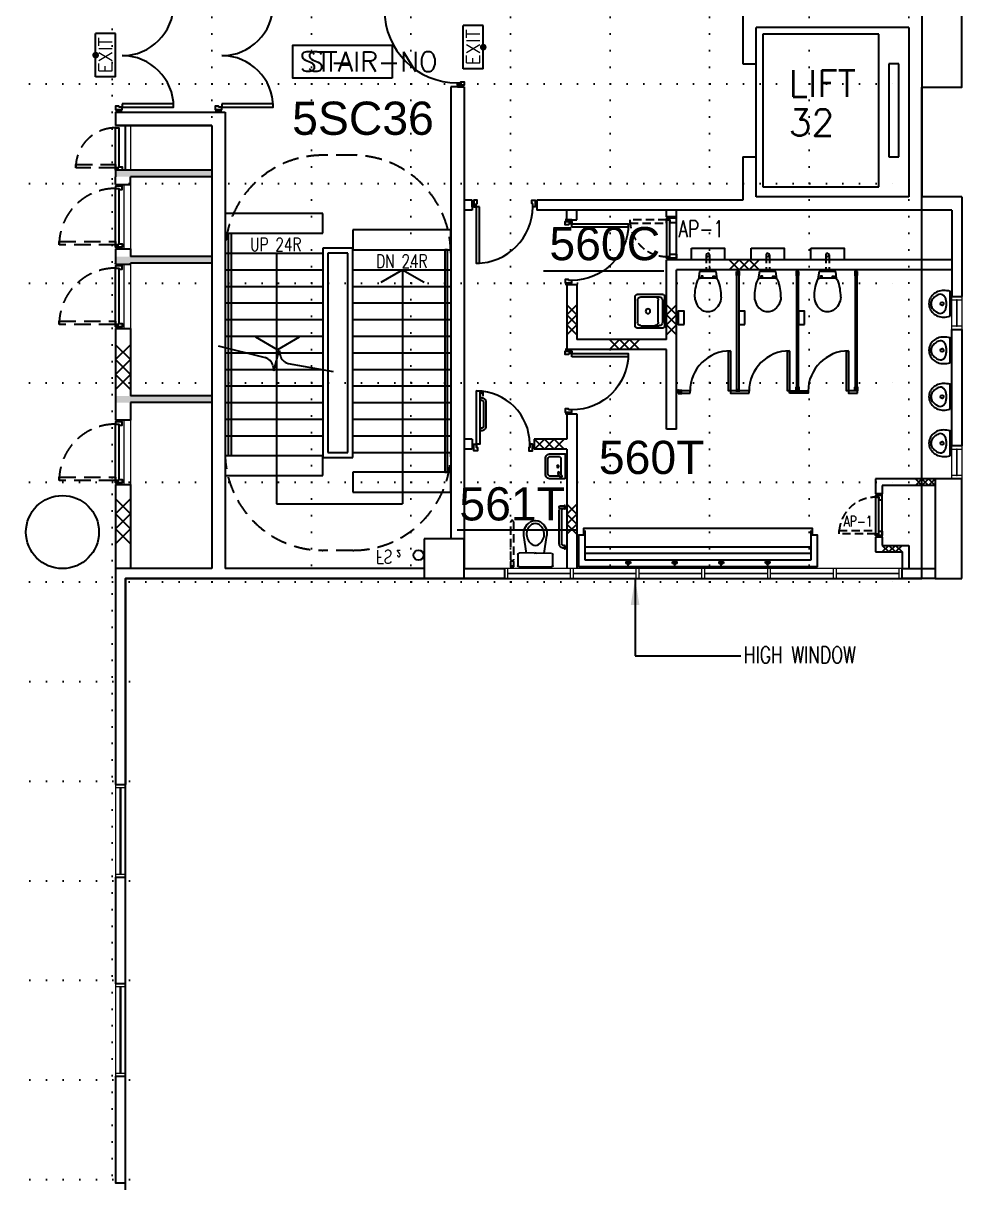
# Model space of a CAD drawing. Extents: x -68523 to 336700, y -113452 to 119396.
# Drawn here: x 245408 to 259550, y -3000 to 14464 of the extents above; entities that cross this region are included whole.
import ezdxf
from ezdxf.enums import TextEntityAlignment as Align

# ---------------------------------------------------------------- set-up
doc = ezdxf.new("R2010")
doc.units = 0
doc.header["$LTSCALE"] = 1000
doc.header["$MEASUREMENT"] = 0
for name, pattern in [('EC-5thFloor-s6144$0$DOT', [0.25, 0, -0.25]), ('EC-5thFloor-s6144$0$HIDDEN', [0.375, 0.25, -0.125]), ('EC-5thFloor-s6144$0$HIDDEN2', [0.1875, 0.125, -0.0625])]:
    doc.linetypes.add(name, pattern=pattern)
doc.layers.get('0').update_dxf_attribs({"linetype": 'CONTINUOUS'})
doc.layers.get('DEFPOINTS').update_dxf_attribs({"linetype": 'CONTINUOUS'})
for name, color, linetype in [('EC-5thFloor-s6144$0$4', 9, 'EC-5thFloor-s6144$0$DOT'), ('EC-5thFloor-s6144$0$BD-col-bWALL', 150, 'CONTINUOUS'), ('EC-5thFloor-s6144$0$E-blockwall', 1, 'CONTINUOUS'), ('EC-5thFloor-s6144$0$E-fire service', 5, 'CONTINUOUS'), ('EC-5thFloor-s6144$0$E-fittment', 13, 'CONTINUOUS'), ('EC-5thFloor-s6144$0$ECOLUMN', 7, 'CONTINUOUS'), ('EC-5thFloor-s6144$0$EDOOR', 5, 'CONTINUOUS'), ('EC-5thFloor-s6144$0$ESERVICE', 13, 'CONTINUOUS'), ('EC-5thFloor-s6144$0$ESTAIR', 2, 'CONTINUOUS'), ('EC-5thFloor-s6144$0$EWALL', 3, 'CONTINUOUS'), ('EC-5thFloor-s6144$0$RAIL', 4, 'CONTINUOUS'), ('EC-5thFloor-s6144$0$RM-ID', 3, 'CONTINUOUS'), ('EC-5thFloor-s6144$0$ROOM-NO', 4, 'CONTINUOUS'), ('EC-5thFloor-s6144$0$TAC-TILE', 9, 'CONTINUOUS'), ('EC-5thFloor-s6144$0$TEXT-E', 2, 'CONTINUOUS'), ('EC-5thFloor-s6144$0$TOILET PARTITION', 2, 'CONTINUOUS'), ('EC-5thFloor-s6144$0$WC', 2, 'CONTINUOUS')]:
    doc.layers.add(name, color=color, linetype=linetype)
doc.layers.add('EC-5thFloor-s6144$0$ETHIN', color=5, linetype='CONTINUOUS', lineweight=9)
doc.layers.add('EC-5thFloor-s6144$0$EWINDOW', color=9, linetype='CONTINUOUS', lineweight=9)
doc.layers.add('EC-5thFloor-s6144$0$HATCH-LINE', color=13, linetype='CONTINUOUS', plot=False)
doc.styles.add('EC-5thFloor-s6144$0$ROMANS', font='romans')
doc.styles.add('EC-5thFloor-s6144$0$STANDARD', font='romans.shx')
doc.styles.add('EC-5thFloor-s6144$0$T1', font='arial.ttf')
doc.dimstyles.new('EC-5thFloor-s6144$0$dim-arrow', dxfattribs={"dimscale": 100, "dimtxt": 2.5, "dimasz": 4, "dimexe": 1, "dimexo": 2, "dimgap": 1, "dimtad": 1, "dimdec": 3, "dimdsep": 46, "dimtxsty": 'EC-5thFloor-s6144$0$ROMANS', "dimblk1": 'EC-5thFloor-s6144$0$_Oblique', "dimblk2": 'EC-5thFloor-s6144$0$_Oblique', "dimsah": 1, "dimcen": 1, "dimdle": 1, "dimclrd": 256, "dimclre": 256, "dimclrt": 2, "dimadec": 0, "dimazin": 0, "dimtfac": 1, "dimtdec": 3, "dimtix": 1, "dimtmove": 2, "dimatfit": 3, "dimfxl": 1, "dimtolj": 1, "dimlwd": -1, "dimlwe": -1, "dimarcsym": 0})

# ---------------------------------------------------------------- blocks, each defined once
blk = doc.blocks.new('EC-5thFloor-s6144$0$grid-base')
for p, q in [((-11250, -73700), (-11250, 750)), ((-9750, -24750), (-9750, 750)), ((-9750, -24750), (-9750, 750)), ((-8250, -24750), (-8250, 750)), ((-6750, -24750), (-6750, 750)), ((-5250, -24750), (-5250, 750)), ((-3750, -24750), (-3750, 750)), ((-2250, -24750), (-2250, 750)), ((-750, -24750), (-750, 750)), ((750, -24750), (750, 750)), ((-24750, -17250), (750, -17250)), ((-24750, -18752), (750, -18752)), ((-24750, -20250), (750, -20250)), ((-24750, -21750), (750, -21750)), ((-24750, -23250), (750, -23250)), ((-24750, -24750), (750, -24750)), ((-10989, -26250), (-24750, -26250)), ((-10989, -27750), (-24750, -27750)), ((-10989, -29250), (-24750, -29250)), ((-10989, -30750), (-24750, -30750)), ((-10989, -32250), (-24750, -32250)), ((-10989, -33750), (-24750, -33750))]:
    blk.add_line(p, q)
blk = doc.blocks.new('EC-5thFloor-s6144$0$E-WIN1')
at = {"layer": 'EC-5thFloor-s6144$0$EWINDOW', "linetype": 'Continuous'}
for p, q in [((1399.9972, 149.9997), (0, 149.9997)), ((0, 149.9997), (0, 0)), ((0, 0), (1399.9972, 0)), ((1349.9973, 149.9997), (49.9999, 149.9997)), ((49.9999, 149.9997), (49.9999, 0)), ((49.9999, 79.99984), (1349.9973, 79.99984)), ((49.9999, 69.99986), (49.9999, 79.99984)), ((1349.9973, 69.99986), (49.9999, 69.99986)), ((49.9999, 0), (1349.9973, 0)), ((1349.9973, 0), (1349.9973, 149.9997)), ((1349.9973, 79.99984), (1349.9973, 69.99986)), ((1399.9972, 0), (1399.9972, 149.9997))]:
    blk.add_line(p, q, dxfattribs=at)
blk = doc.blocks.new('EC-5thFloor-s6144$0$dr_d_1550')
for points in [[(-1560, 100), (-1610, 100), (-1610, 875), (-1560, 875)], [(-110, 100), (-60, 100), (-60, 875), (-110, 875)], [(-1610, 50), (-1595, 50), (-1595, 0), (-1595, 0), (-1595, 0), (-1645, 0), (-1645, 100), (-1645, 100), (-1645, 100), (-1610, 100)], [(-60, 50), (-75, 50), (-75, 0), (-75, 0), (-75, 0), (-25, 0), (-25, 100), (-25, 100), (-25, 100), (-60, 100)]]:
    blk.add_lwpolyline(points, close=True)
at = {"color": 1}
for centre, start, end in [((-1610, 100), 0, 90), ((-60, 100), 90, 180)]:
    blk.add_arc(centre, 775, start, end, dxfattribs=at)
at = {"layer": 'DEFPOINTS'}
for p, q in [((-1670, 100), (-1670, 0)), ((0, 100), (0, 0))]:
    blk.add_line(p, q, dxfattribs=at)
blk = doc.blocks.new('EC-5thFloor-s6144$0$FS5B')
for p, q in [((-325, 0), (-325, 300)), ((-325, 300), (325, 300)), ((325, 0), (325, 300)), ((-325, 0), (325, 0))]:
    blk.add_line(p, q)
at = {"const_width": 50}
blk.add_lwpolyline([(-25, 300, 1), (25, 300, 1)], format="xyb", close=True, dxfattribs=at)
at = {"color": 2, "style": 'EC-5thFloor-s6144$0$STANDARD'}
blk.add_text('EXIT', height=200, dxfattribs=at).set_placement((0, 150), align=Align.MIDDLE)
blk = doc.blocks.new('EC-5thFloor-s6144$0$_Oblique')
at = {"color": 0, "linetype": 'ByBlock', "lineweight": -2}
blk.add_line((-0.5, -0.5), (0.5, 0.5), dxfattribs=at)
blk = doc.blocks.new('EC-5thFloor-s6144$0$BLOCK150')
for p, q in [((0, 0), (150, 150)), ((150, 0), (0, 150)), ((300, 0), (150, 150)), ((150, 0), (300, 150)), ((300, 0), (450, 150)), ((450, 0), (300, 150))]:
    blk.add_line(p, q)
blk = doc.blocks.new('EC-5thFloor-s6144$0$BASIN-D')
for points in [[(-190, 0), (-190, -225, 0.414214), (-115, -300), (115, -300, 0.414214), (190, -225), (190, 0)], [(-106, -111), (-169, -70), (-153, -45), (-90, -86, -1)]]:
    blk.add_lwpolyline(points, format="xyb", close=True)
blk.add_lwpolyline([(-147, -85, 0.11136), (-150, -100), (-150, -225, 0.414214), (-115, -260), (115, -260, 0.414214), (150, -225), (150, -100, 0.414214), (115, -65), (-115, -65, 0.046026), (-121, -66, 0.116071)], format="xyb")
blk.add_circle((0, -110), 15)
blk = doc.blocks.new('EC-5thFloor-s6144$0$WC2', base_point=(-30532, 39856))
at = {"layer": 'EC-5thFloor-s6144$0$WC'}
for p, q in [((-30797, 39671), (-30797, 39836)), ((-30777, 39856), (-30287, 39856)), ((-30267, 39836), (-30267, 39671)), ((-30550, 39646), (-30778, 39651)), ((-30664, 39648), (-30705, 39385)), ((-30514, 39646), (-30287, 39651)), ((-30400, 39648), (-30359, 39385))]:
    blk.add_line(p, q, dxfattribs=at)
blk.add_lwpolyline([(-30483, 39518, -0.532735), (-30476, 39217, -0.289578), (-30588, 39217, -0.532735), (-30581, 39518, -0.261816)], format="xyb", close=True, dxfattribs=at)
for centre, radius, start, end in [((-30777, 39836), 20, 90, 180), ((-30287, 39835), 20, 0, 90), ((-30777, 39671), 20, 180, 268.7241), ((-30532, 40446), 800, 268.7241, 271.2759), ((-30287, 39671), 20, 271.2759, 0), ((-30507, 39354), 200, 171.1648, 203.6716), ((-30557, 39354), 200, 336.3284, 8.8352), ((-30484, 39365), 226, 203.6716, 234.991), ((-30532, 39306), 150, 237.7003, 302.2997), ((-30581, 39365), 226, 305.009, 336.3284)]:
    blk.add_arc(centre, radius, start, end, dxfattribs=at)
blk = doc.blocks.new('EC-5thFloor-s6144$0$D800')
blk.add_lwpolyline([(60, 100), (60, 900), (110, 900), (110, 100)], close=True)
for points in [[(60, 50), (60, 100), (60, 50), (75, 50), (75, 0), (20, 0), (20, 100), (60, 100)], [(860, 50), (860, 100), (860, 50), (845, 50), (845, 0), (900, 0), (900, 100), (860, 100)]]:
    blk.add_lwpolyline(points)
at = {"color": 1}
blk.add_arc((60, 100), 800, 0, 90, dxfattribs=at)
blk = doc.blocks.new('EC-5thFloor-s6144$0$door rail')
for points in [[(-306, 0), (-306, -10), (-256, -10), (-256, 0)], [(156, 0), (156, -10), (206, -10), (206, 0)], [(230, -40), (230, -50), (280, -50), (280, -40)], [(270, -40), (280, -40), (280, 0), (270, 0)]]:
    blk.add_lwpolyline(points, close=True)
for points in [[(200, -10), (200, -22, -0.414214), (132, -90), (-232, -90, -0.414214), (-300, -22), (-300, -10)], [(162, -10), (162, -22, -0.414214), (132, -52), (-232, -52, -0.414214), (-262, -22), (-262, -10)]]:
    blk.add_lwpolyline(points, format="xyb")
blk = doc.blocks.new('EC-5thFloor-s6144$0$dr_s_850')
for points in [[(-110, 100), (-60, 100), (-60, 950), (-110, 950)], [(-910, 50), (-895, 50), (-895, 0), (-895, 0), (-895, 0), (-945, 0), (-945, 100), (-945, 100), (-945, 100), (-910, 100)], [(-60, 50), (-75, 50), (-75, 0), (-75, 0), (-75, 0), (-25, 0), (-25, 100), (-25, 100), (-25, 100), (-60, 100)]]:
    blk.add_lwpolyline(points, close=True)
at = {"color": 1}
blk.add_arc((-60, 100), 850, 90, 180, dxfattribs=at)
at = {"layer": 'DEFPOINTS'}
for p, q in [((-970, 100), (-970, 0)), ((0, 100), (0, 0))]:
    blk.add_line(p, q, dxfattribs=at)
blk = doc.blocks.new('EC-5thFloor-s6144$0$urinal_1p')
for points in [[(188, 0), (-188, 0, 0.059633), (-200, -100, 0.090278), (-185, -185, 0.094701), (-141, -256, 0.101711), (-76, -304, 0.107291), (0, -320, 0.107291), (76, -304, 0.101711), (141, -256, 0.094701), (185, -185, 0.090278), (200, -100, 0.059633)], [(0, -55, 0.055317), (-56, -61, 0.069117), (-100, -78, 0.060294), (-122, -93, 0.309461), (-140, -170, 0.064819), (-110, -226, 0.106523), (-54, -276, 0.130681), (0, -290, 0.130681), (54, -276, 0.106523), (110, -226, 0.064819), (140, -170, 0.309461), (122, -93, 0.060294), (100, -78, 0.069117), (56, -61, 0.055317)]]:
    blk.add_lwpolyline(points, format="xyb", close=True)
blk.add_circle((0, -122), 25)
blk = doc.blocks.new('EC-5thFloor-s6144$0$sink_5964pln')
for p, q in [((-318, 240), (-318, -240)), ((-278, 279), (278, 279)), ((207, 236), (-207, 236)), ((318, 240), (318, -240)), ((-271, -169), (-271, 173)), ((-207, 157), (207, 157)), ((271, -169), (271, 173)), ((-278, -279), (278, -279)), ((207, -233), (-207, -233))]:
    blk.add_line(p, q)
blk.add_circle((0, -38), 44.3)
for centre, radius, start, end in [((-278, 240), 39.2, 89.4, 180.6), ((-207, 173), 63.3, 90.2, 179.8), ((207, 173), 63.3, 0.2, 89.8), ((278, 240), 39.2, 359.4, 90.6), ((-207, 93), 63.3, 90.2, 179.8), ((207, 93), 63.3, 0.2, 89.8), ((-207, -169), 63.3, 180.2, 269.8), ((207, -169), 63.3, 270.2, 359.8), ((-278, -240), 39.2, 179.4, 270.6), ((278, -240), 39.2, 269.4, 0.6)]:
    blk.add_arc(centre, radius, start, end)
blk = doc.blocks.new('EC-5thFloor-s6144$0$wc_type1_p')
at = {"linetype": 'EC-5thFloor-s6144$0$HIDDEN2'}
for p, q in [((-25, 250), (-25, 0)), ((25, 250), (25, 0))]:
    blk.add_line(p, q, dxfattribs=at)
for p, q in [((-125, 0), (-143, -115)), ((125, 0), (-125, 0)), ((109, -103), (-110, -103)), ((138, -112), (125, 0))]:
    blk.add_line(p, q)
blk.add_lwpolyline([(-250, 350), (250, 350), (250, 175), (-250, 175)], close=True)
for points in [[(-72, -103), (-78, -69), (-103, -69), (-109, -103)], [(72, -103), (78, -69), (103, -69), (109, -103)]]:
    blk.add_lwpolyline(points)
for points in [[(-200, -385, 0.237657), (-85, -588, 0.25773)], [(200, -385, -0.237657), (84, -588, -0.25773)], [(84, -588, -0.26718), (-85, -588, -3.444273)]]:
    blk.add_lwpolyline(points, format="xyb")
for centre, radius, start, end in [((467, -373), 668, 158.7678, 181.056), ((-110, -153), 50, 90, 154.6389), ((109, -153), 50, 25.3611, 90), ((-468, -373), 668, 358.944, 21.2322)]:
    blk.add_arc(centre, radius, start, end)
at = {"extrusion": (0, 0, -1)}
blk.add_ellipse((0, 250), major_axis=(17.7, 17.7), ratio=1, start_param=0.785398, end_param=7.068583, dxfattribs=at)

msp = doc.modelspace()

# ---------------------------------------------------------------- linework, layer by layer
for p, q in [((252339.5, 14427.6), (252039.5, 14427.6)), ((252039.5, 13777.6), (252039.5, 14427.6)), ((252339.5, 13777.6), (252339.5, 14427.6)), ((252339.5, 13777.6), (252039.5, 13777.6))]:
    msp.add_line(p, q)
at = {"const_width": 50}
msp.add_lwpolyline([(252339.5, 14077.6, 1), (252339.5, 14127.6, 1)], format="xyb", close=True, dxfattribs=at)
at = {"color": 1}
msp.add_lwpolyline([(250968.8, 13634.3), (249468.8, 13634.3), (249468.8, 14134.3), (250968.8, 14134.3)], close=True, dxfattribs=at)
for points in [[(252000, 13565), (252000, 13580), (252050, 13580), (252050, 13580), (252050, 13580), (252050, 13530), (251950, 13530), (251950, 13530), (251950, 13530), (251950, 13565)], [(248350, 13200), (248350, 13215), (248300, 13215), (248300, 13215), (248300, 13215), (248300, 13165), (248400, 13165), (248400, 13165), (248400, 13165), (248400, 13200)], [(248400, 13250), (248400, 13200), (249175, 13200), (249175, 13250)]]:
    msp.add_lwpolyline(points, close=True)
msp.add_circle((251364.4, 6452.3, 0), 75)
for centre, radius, start, end in [((248400, 14750), 775, 270, 0), ((251950, 14665), 1100, 180, 270), ((248400, 13200), 775, 0, 90)]:
    msp.add_arc(centre, radius, start, end, dxfattribs=at)
at = {"layer": 'DEFPOINTS'}
for p, q in [((251950, 13505), (252050, 13505)), ((248400, 13140), (248300, 13140))]:
    msp.add_line(p, q, dxfattribs=at)
at = {"layer": 'EC-5thFloor-s6144$0$BD-col-bWALL'}
for points in [[(248250, 12250), (248250, 12150), (246800, 12250), (246800, 12150)], [(248250, 10950), (248250, 10850), (246800, 10950), (246800, 10850)], [(248250, 8850), (248250, 8750), (246800, 8850), (246800, 8750)]]:
    msp.add_solid(points, dxfattribs=at)
at = {"layer": 'EC-5thFloor-s6144$0$E-fittment'}
for p, q in [((253875, 6375), (253875, 6825)), ((257275, 6825), (257275, 6375)), ((257275, 6575), (253875, 6575)), ((257275, 6475), (253875, 6475)), ((257275, 6375), (253875, 6375)), ((254477.5, 6343.4), (254572.5, 6343.4)), ((254525, 6295.9), (254525, 6390.9)), ((255177.5, 6343.4), (255272.5, 6343.4)), ((255225, 6295.9), (255225, 6390.9)), ((255877.5, 6343.4), (255972.5, 6343.4)), ((255925, 6295.9), (255925, 6390.9)), ((256672.5, 6343.4), (256577.5, 6343.4)), ((256625, 6295.9), (256625, 6390.9)), ((257375, 6275), (253775, 6275))]:
    msp.add_line(p, q, dxfattribs=at)
for points in [[(255364.8, 9925), (255364.8, 10125), (255275, 10125), (255275, 9925), (255364.8, 9925)], [(256280.8, 9925), (256280.8, 10125), (256191, 10125), (256191, 9925), (256280.8, 9925)], [(257180.8, 9925), (257180.8, 10125), (257091, 10125), (257091, 9925), (257180.8, 9925)], [(253553, 7194), (253565, 7194)], [(257375, 6275), (257375, 6755), (257300, 6755), (257300, 6855), (253850, 6855), (253850, 6755), (253775, 6755), (253775, 6275)]]:
    msp.add_lwpolyline(points, dxfattribs=at)
for points in [[(253565, 7156), (253504, 7156, -1), (253504, 7194), (253565, 7194)], [(253565, 6556), (253553, 6556, -0.4142136), (253485, 6624), (253485, 7126, -0.1277819), (253493.6, 7159.1)], [(253565, 6594), (253553, 6594, -0.4142136), (253523, 6624), (253523, 7126, -0.4142136), (253553, 7156), (253565, 7156)], [(252756, 6285), (252756, 6346, -1), (252794, 6346), (252794, 6285)]]:
    msp.add_lwpolyline(points, format="xyb", dxfattribs=at)
for points in [[(253575, 7200), (253565, 7200), (253565, 7150), (253575, 7150)], [(253575, 6600), (253565, 6600), (253565, 6550), (253575, 6550)], [(252800, 6275), (252800, 6285), (252750, 6285), (252750, 6275)], [(252800, 6275), (252800, 6285), (252750, 6285), (252750, 6275)]]:
    msp.add_lwpolyline(points, close=True, dxfattribs=at)
at = {"layer": 'EC-5thFloor-s6144$0$E-fittment', "linetype": 'EC-5thFloor-s6144$0$HIDDEN2'}
msp.add_lwpolyline([(252756, 6384), (252756, 6956, -1), (252794, 6956), (252794, 6384, -1)], format="xyb", close=True, dxfattribs=at)
at = {"layer": 'EC-5thFloor-s6144$0$E-fittment'}
for centre in [(254525, 6343.4), (255225, 6343.4), (255925, 6343.4), (256625, 6343.4)]:
    msp.add_circle(centre, 28.1, dxfattribs=at)
at = {"layer": 'EC-5thFloor-s6144$0$ECOLUMN'}
for p, q in [((258950, 19600), (258950, 11850)), ((256250, 15050), (256250, 13850)), ((256450, 13850), (256450, 14400)), ((258750, 14400), (256450, 14400)), ((258750, 14400), (258750, 11850)), ((256250, 13850), (256450, 13850)), ((251850, 13505), (251850, 6700)), ((252050, 13505), (251850, 13505)), ((252050, 13505), (252050, 6250)), ((246800, 13125), (248450, 13125)), ((246800, 13125), (246800, 12925)), ((248450, 13125), (248450, 6250)), ((246800, 12925), (248250, 12925)), ((248250, 12925), (246800, 12925)), ((248250, 12925), (248250, 6250)), ((256250, 12450), (256450, 12450)), ((256250, 12450), (256250, 11800)), ((256450, 11850), (256450, 12450)), ((252175, 11800), (252050, 11800)), ((252175, 11800), (252175, 11650)), ((256250, 11800), (253145, 11800)), ((253145, 11800), (253145, 11650)), ((258750, 11850), (256450, 11850)), ((259550, 11850), (258950, 11850)), ((259550, 11850), (259550, 10350)), ((252175, 11650), (252050, 11650)), ((256250, 11650), (253145, 11650)), ((259400, 11650), (256250, 11650)), ((259400, 11650), (259400, 10350)), ((259400, 10350), (259550, 10350)), ((259400, 9850), (259550, 9850)), ((259400, 8100), (259400, 9850)), ((259550, 9850), (259550, 8100)), ((259550, 8100), (259400, 8100)), ((259550, 7600), (259150, 7600)), ((259150, 7600), (259150, 6100)), ((259550, 6100), (259550, 7600)), ((252050, 6700), (251450, 6700)), ((251450, 6700), (251450, 6100)), ((252050, 6100), (252050, 6700)), ((246800, 6250), (246800, 3000)), ((248250, 6250), (246800, 6250)), ((251450, 6250), (248450, 6250)), ((252050, 6250), (252660, 6250)), ((252660, 6250), (252660, 6100)), ((258650, 6250), (259150, 6250)), ((258650, 6100), (258650, 6250)), ((259150, 6250), (259150, 6100)), ((246950, 6100), (246950, 3000)), ((252660, 6100), (246950, 6100)), ((251450, 6100), (252050, 6100)), ((259150, 6100), (258650, 6100)), ((259150, 6100), (259550, 6100)), ((246800, 3000), (246950, 3000))]:
    msp.add_line(p, q, dxfattribs=at)
for points in [[(246950, 1600), (246800, 1600), (246800, 0), (246950, 0)], [(246950, -1400), (246800, -1400), (246800, -3000), (246950, -3000)]]:
    msp.add_lwpolyline(points, close=True, dxfattribs=at)
msp.add_circle((246000, 6800), 550, dxfattribs=at)
at = {"layer": 'EC-5thFloor-s6144$0$EDOOR', "linetype": 'Continuous'}
msp.add_line((246950, 12250), (246950, 12925), dxfattribs=at)
for points in [[(246850, 12287.5), (246800, 12287.5), (246800, 12887.5), (246850, 12887.5)], [(246850, 12287.5), (246850, 12302.5), (246900, 12302.5), (246900, 12302.5), (246900, 12302.5), (246900, 12252.5), (246800, 12252.5), (246800, 12252.5), (246800, 12252.5), (246800, 12287.5)], [(246850, 11975), (246850, 11960), (246900, 11960), (246900, 11960), (246900, 11960), (246900, 12010), (246800, 12010), (246800, 12010), (246800, 12010), (246800, 11975)], [(246850, 11125), (246800, 11125), (246800, 11975), (246850, 11975)], [(246850, 11125), (246850, 11140), (246900, 11140), (246900, 11140), (246900, 11140), (246900, 11090), (246800, 11090), (246800, 11090), (246800, 11090), (246800, 11125)], [(246850, 10775), (246850, 10760), (246900, 10760), (246900, 10760), (246900, 10760), (246900, 10810), (246800, 10810), (246800, 10810), (246800, 10810), (246800, 10775)], [(246850, 9925), (246800, 9925), (246800, 10775), (246850, 10775)], [(246850, 9925), (246850, 9940), (246900, 9940), (246900, 9940), (246900, 9940), (246900, 9890), (246800, 9890), (246800, 9890), (246800, 9890), (246800, 9925)], [(246850, 8425), (246850, 8410), (246900, 8410), (246900, 8410), (246900, 8410), (246900, 8460), (246800, 8460), (246800, 8460), (246800, 8460), (246800, 8425)], [(246850, 7575), (246800, 7575), (246800, 8425), (246850, 8425)], [(246850, 7575), (246850, 7590), (246900, 7590), (246900, 7590), (246900, 7590), (246900, 7540), (246800, 7540), (246800, 7540), (246800, 7540), (246800, 7575)]]:
    msp.add_lwpolyline(points, close=True, dxfattribs=at)
at = {"layer": 'EC-5thFloor-s6144$0$ESERVICE'}
for p, q in [((255250, 10900), (255250, 11550)), ((258350, 6725), (258350, 7375))]:
    msp.add_line(p, q, dxfattribs=at)
at = {"layer": 'EC-5thFloor-s6144$0$ESERVICE', "linetype": 'EC-5thFloor-s6144$0$HIDDEN'}
for points in [[(246800, 12337.5), (246800, 12287.5), (246200, 12287.5), (246200, 12337.5)], [(246800, 11175), (246800, 11125), (245950, 11125), (245950, 11175)], [(246800, 9975), (246800, 9925), (245950, 9925), (245950, 9975)], [(246800, 7625), (246800, 7575), (245950, 7575), (245950, 7625)]]:
    msp.add_lwpolyline(points, close=True, dxfattribs=at)
at = {"layer": 'EC-5thFloor-s6144$0$ESERVICE', "linetype": 'EC-5thFloor-s6144$0$HIDDEN2'}
for points in [[(254550, 11500), (254550, 11450), (255100, 11450), (255100, 11500)], [(257700, 6775), (257700, 6825), (258250, 6825), (258250, 6775)]]:
    msp.add_lwpolyline(points, close=True, dxfattribs=at)
at = {"layer": 'EC-5thFloor-s6144$0$ESERVICE'}
for points in [[(255150, 11463), (255250, 11463), (255250, 11525), (255100, 11525), (255100, 11500), (255150, 11500)], [(255100, 10950), (255150, 10950), (255150, 11500), (255100, 11500)], [(255150, 10987), (255250, 10987), (255250, 10925), (255100, 10925), (255100, 10950), (255150, 10950)], [(258300, 7288), (258350, 7288), (258350, 7350), (258250, 7350), (258250, 7325), (258300, 7325)], [(258250, 6775), (258300, 6775), (258300, 7325), (258250, 7325)], [(258300, 6812), (258350, 6812), (258350, 6750), (258250, 6750), (258250, 6775), (258300, 6775)]]:
    msp.add_lwpolyline(points, close=True, dxfattribs=at)
at = {"layer": 'EC-5thFloor-s6144$0$ESERVICE', "linetype": 'EC-5thFloor-s6144$0$HIDDEN'}
for centre, radius in [((246800, 12287.5), 600), ((246800, 11125), 850), ((246800, 9925), 850), ((246800, 7575), 850)]:
    msp.add_arc(centre, radius, 90, 180, dxfattribs=at)
at = {"layer": 'EC-5thFloor-s6144$0$ESERVICE', "linetype": 'EC-5thFloor-s6144$0$HIDDEN2'}
for centre, start, end in [((255100, 11500), 179.9997, 275.21564), ((258250, 6775), 84.78436, 180.0003)]:
    msp.add_arc(centre, 550, start, end, dxfattribs=at)
at = {"layer": 'EC-5thFloor-s6144$0$ESTAIR', "color": 1, "linetype": 'EC-5thFloor-s6144$0$HIDDEN'}
for p, q in [((250375, 12475), (249925, 12475)), ((250375, 6525), (249925, 6525))]:
    msp.add_line(p, q, dxfattribs=at)
at = {"layer": 'EC-5thFloor-s6144$0$ESTAIR'}
for p, q in [((248450, 11000), (249925, 11000)), ((248450, 10750), (249925, 10750)), ((250375, 10750), (251850, 10750)), ((248450, 10500), (249925, 10500)), ((250375, 10500), (251850, 10500)), ((248450, 10250), (249925, 10250)), ((250375, 10250), (251850, 10250)), ((248450, 10000), (249925, 10000)), ((250375, 10000), (251850, 10000)), ((248450, 9750), (249925, 9750)), ((250375, 9750), (251850, 9750)), ((248450, 9500), (249925, 9500)), ((250375, 9500), (251850, 9500)), ((248450, 9250), (249925, 9250)), ((250375, 9250), (251850, 9250)), ((248450, 9000), (249925, 9000)), ((250375, 9000), (251850, 9000)), ((248450, 8750), (249925, 8750)), ((250375, 8750), (251850, 8750)), ((248450, 8500), (249925, 8500)), ((250375, 8500), (251850, 8500)), ((248450, 8250), (249925, 8250)), ((250375, 8250), (251850, 8250)), ((250375, 8000), (251850, 8000))]:
    msp.add_line(p, q, dxfattribs=at)
at = {"layer": 'EC-5thFloor-s6144$0$ESTAIR', "color": 1}
for p, q in [((249225, 11000), (249225, 7225)), ((250800.2, 10562.5), (251125, 10750)), ((251125, 10750), (251125, 7225)), ((251125, 10750), (251449.7, 10562.5)), ((248347.6, 9605.8), (249051.6, 9427.4)), ((249239.3, 9545.7), (248914.5, 9733.2)), ((249564, 9733.2), (249239.3, 9545.7)), ((249185.7, 9228.4), (249264.3, 9538.6)), ((249264.3, 9538.6), (249281.4, 9460.4)), ((249168.6, 9306.5), (249185.7, 9228.4)), ((249398.4, 9339.5), (250078.2, 9217.3)), ((249225, 7225), (251125, 7225))]:
    msp.add_line(p, q, dxfattribs=at)
at = {"layer": 'EC-5thFloor-s6144$0$ESTAIR', "color": 1, "linetype": 'EC-5thFloor-s6144$0$HIDDEN'}
for centre, start, end in [((249925, 11000), 90, 180), ((250375, 11000), 0, 90), ((249925, 8000), 180, 270), ((250375, 8000), 270, 360)]:
    msp.add_arc(centre, 1475, start, end, dxfattribs=at)
at = {"layer": 'EC-5thFloor-s6144$0$ESTAIR', "color": 1}
for centre, start, end in [((249437.7, 9494.6), 192.34728, 255.78223), ((249012.3, 9272.3), 12.34728, 75.78223)]:
    msp.add_arc(centre, 160, start, end, dxfattribs=at)
at = {"layer": 'EC-5thFloor-s6144$0$ETHIN'}
for p, q in [((247025, 12925), (247025, 12250)), ((246925, 12035), (246925, 11065)), ((247025, 12035), (247025, 11065)), ((246925, 10835), (246925, 9865)), ((247025, 10835), (247025, 9865)), ((246925, 8485), (246925, 7515)), ((247025, 8485), (247025, 7515))]:
    msp.add_line(p, q, dxfattribs=at)
at = {"layer": 'EC-5thFloor-s6144$0$EWALL'}
for p, q in [((248250, 12250), (246800, 12250)), ((246800, 12250), (246800, 12150)), ((246800, 12035), (246800, 12150)), ((248250, 12150), (247025, 12150)), ((247025, 12035), (247025, 12150)), ((246800, 12035), (247025, 12035)), ((253600, 11500), (253600, 11650)), ((253750, 11500), (253750, 11650)), ((255100, 11550), (255100, 11650)), ((255250, 11550), (255100, 11550)), ((255250, 11550), (255250, 11650)), ((253600, 11500), (253750, 11500)), ((246800, 11065), (246800, 10950)), ((246800, 11065), (247025, 11065)), ((247025, 11065), (247025, 10950)), ((246800, 10950), (246800, 10850)), ((246800, 10835), (246800, 10850)), ((246800, 10835), (247025, 10835)), ((248250, 10950), (247025, 10950)), ((248250, 10850), (247025, 10850)), ((247025, 10835), (247025, 10850)), ((259400, 10900), (255100, 10900)), ((255100, 9700), (255100, 10900)), ((259400, 10750), (255250, 10750)), ((255250, 8350), (255250, 10750)), ((253600, 10530), (253600, 9550)), ((253600, 10530), (253750, 10530)), ((253750, 10530), (253750, 9700)), ((246800, 9865), (246800, 8850)), ((246800, 9865), (247025, 9865)), ((247025, 9865), (247025, 8850)), ((255100, 9700), (253750, 9700)), ((255100, 9550), (253600, 9550)), ((255100, 8350), (255100, 9550)), ((246800, 8850), (246800, 8750)), ((246800, 8750), (246800, 8485)), ((248250, 8850), (247025, 8850)), ((248250, 8750), (247025, 8750)), ((247025, 8750), (247025, 8485)), ((253600, 8580), (253750, 8580)), ((253600, 8580), (253600, 8200)), ((253750, 8580), (253750, 6250)), ((247025, 8485), (246800, 8485)), ((255250, 8350), (255100, 8350)), ((252175, 8200), (252175, 8050)), ((253105, 8200), (253105, 8050)), ((253600, 8050), (253600, 6250)), ((246800, 7515), (246800, 6250)), ((246800, 7515), (247025, 7515)), ((247025, 7515), (247025, 6250)), ((258250, 7600), (258250, 7375)), ((259150, 7600), (258250, 7600)), ((258350, 7375), (258250, 7375)), ((258350, 7500), (258350, 7375)), ((259150, 7500), (258350, 7500)), ((258350, 6725), (258250, 6725)), ((258250, 6725), (258250, 6500)), ((258350, 6725), (258350, 6600)), ((258250, 6500), (258650, 6500)), ((258350, 6600), (258750, 6600)), ((258650, 6500), (258650, 6250)), ((258750, 6600), (258750, 6250)), ((258650, 6250), (258750, 6250))]:
    msp.add_line(p, q, dxfattribs=at)
at = {"layer": 'EC-5thFloor-s6144$0$EWALL', "linetype": 'Continuous'}
for p, q in [((252175, 8200), (252050, 8200)), ((252175, 8050), (252050, 8050)), ((253600, 8200), (253105, 8200)), ((253600, 8050), (253105, 8050))]:
    msp.add_line(p, q, dxfattribs=at)
at = {"layer": 'EC-5thFloor-s6144$0$EWINDOW', "linetype": 'Continuous'}
for p, q in [((259400, 9850), (259400, 10350)), ((259400, 10350), (259550, 10350)), ((259550, 10350), (259550, 9850)), ((259400, 9900), (259400, 10300)), ((259400, 10300), (259550, 10300)), ((259480, 10300), (259470, 10300)), ((259470, 10300), (259470, 9900)), ((259480, 9900), (259480, 10300)), ((259550, 10300), (259550, 9900)), ((259550, 9900), (259400, 9900)), ((259550, 9850), (259400, 9850)), ((259470, 9900), (259480, 9900)), ((259400, 7600), (259400, 8100)), ((259400, 8100), (259550, 8100)), ((259400, 7650), (259400, 8050)), ((259400, 8050), (259550, 8050)), ((259480, 8050), (259470, 8050)), ((259470, 8050), (259470, 7650)), ((259480, 7650), (259480, 8050)), ((259550, 8100), (259550, 7600)), ((259550, 8050), (259550, 7650)), ((259550, 7650), (259400, 7650)), ((259550, 7600), (259400, 7600)), ((259470, 7650), (259480, 7650)), ((258650, 6250), (252660, 6250)), ((252710, 6250), (252660, 6250)), ((252660, 6250), (252660, 6100)), ((258600, 6250), (252710, 6250)), ((252710, 6100), (252710, 6250)), ((252710, 6180), (253650, 6180)), ((253650, 6170), (252710, 6170)), ((253700, 6250), (253650, 6250)), ((253650, 6250), (253650, 6100)), ((253700, 6100), (253700, 6250)), ((253700, 6180), (254640, 6180)), ((254640, 6170), (253700, 6170)), ((254690, 6250), (254640, 6250)), ((254640, 6250), (254640, 6100)), ((254690, 6100), (254690, 6250)), ((254690, 6180), (255630, 6180)), ((255630, 6170), (254690, 6170)), ((255680, 6250), (255630, 6250)), ((255630, 6250), (255630, 6100)), ((255680, 6100), (255680, 6250)), ((255680, 6180), (256620, 6180)), ((256620, 6170), (255680, 6170)), ((256670, 6250), (256620, 6250)), ((256620, 6250), (256620, 6100)), ((256670, 6100), (256670, 6250)), ((256670, 6180), (257610, 6180)), ((257610, 6170), (256670, 6170)), ((257660, 6250), (257610, 6250)), ((257610, 6250), (257610, 6100)), ((257660, 6100), (257660, 6250)), ((257660, 6180), (258600, 6180)), ((258600, 6170), (257660, 6170)), ((258650, 6250), (258600, 6250)), ((258600, 6250), (258600, 6100)), ((258650, 6100), (258650, 6250)), ((252660, 6100), (258650, 6100)), ((252660, 6100), (252710, 6100)), ((252710, 6100), (258600, 6100)), ((253650, 6100), (253700, 6100)), ((254640, 6100), (254690, 6100)), ((255630, 6100), (255680, 6100)), ((256620, 6100), (256670, 6100)), ((257610, 6100), (257660, 6100)), ((258600, 6100), (258650, 6100))]:
    msp.add_line(p, q, dxfattribs=at)
at = {"layer": 'EC-5thFloor-s6144$0$HATCH-LINE'}
for points in [[(258950, 6100), (258950, 13500), (259550, 13500), (259550, 24100), (258950, 24100), (258950, 31750), (258950, 31750), (258950, 31750), (233362, 31750), (233362, 17850), (233050, 17850), (233050, 17850), (233050, 17850), (233050, 17850), (233050, 17850), (233050, -18050), (233050, -18050), (218424.9, -18049.9), (218424.9, -18049.9), (218424.9, -38550), (217000, -38550), (217000, -49550)], [(258950, -42350), (258950, -10250), (258950, -10250), (258950, -10250), (258950, -10250), (258950, -10250), (246950, -10250), (246950, 6100), (258950, 6100)]]:
    msp.add_lwpolyline(points, dxfattribs=at)
at = {"layer": 'EC-5thFloor-s6144$0$RAIL'}
for p, q in [((258300, 14300), (256550, 14300)), ((256550, 14300), (256550, 12000)), ((258300, 12000), (258300, 14300)), ((256450, 12450), (256450, 13850)), ((258600, 13850), (258450, 13850)), ((258450, 13850), (258450, 12450)), ((258600, 12450), (258600, 13850)), ((258450, 12450), (258600, 12450)), ((256550, 12000), (258300, 12000)), ((248500, 7950), (248500, 11300)), ((248500, 11300), (248540, 11300)), ((248540, 11300), (248540, 7950)), ((250375, 11075), (249925, 11075)), ((249925, 11075), (249925, 7925)), ((250375, 7925), (250375, 11075)), ((251760, 11050), (251760, 7700)), ((251800, 11050), (251760, 11050)), ((251800, 7700), (251800, 11050)), ((250300, 11000), (250000, 11000)), ((250000, 11000), (250000, 8000)), ((250300, 8000), (250300, 11000)), ((248540, 7950), (248500, 7950)), ((249925, 7925), (250375, 7925)), ((250000, 8000), (250300, 8000)), ((251760, 7700), (251800, 7700))]:
    msp.add_line(p, q, dxfattribs=at)
at = {"layer": 'EC-5thFloor-s6144$0$RM-ID', "color": 1}
for p, q in [((253246.5, 10735.8), (255058.6, 10735.8)), ((251947.2, 6833.6), (253759.2, 6833.6))]:
    msp.add_line(p, q, dxfattribs=at)
at = {"layer": 'EC-5thFloor-s6144$0$TAC-TILE'}
for p, q in [((249925, 11600), (248450, 11600)), ((248450, 11600), (248450, 11300)), ((249925, 11300), (249925, 11600)), ((248450, 11300), (249925, 11300)), ((251850, 11350), (250375, 11350)), ((250375, 11350), (250375, 11050)), ((251850, 11050), (251850, 11350)), ((250375, 11050), (251850, 11050)), ((249925, 7950), (248450, 7950)), ((248450, 7950), (248450, 7650)), ((249925, 7650), (249925, 7950)), ((251850, 7700), (250375, 7700)), ((250375, 7700), (250375, 7400)), ((251850, 7400), (251850, 7700)), ((248450, 7650), (249925, 7650)), ((250375, 7400), (251850, 7400))]:
    msp.add_line(p, q, dxfattribs=at)
at = {"layer": 'EC-5thFloor-s6144$0$TOILET PARTITION'}
for points in [[(256154, 10725), (256196, 10725), (256196, 10669, -0.4142136), (256192, 10665), (256191, 10665), (256191, 10710), (256187.5, 10710), (256187.5, 10720), (256162.5, 10720), (256162.5, 10710), (256159, 10710), (256159, 10665), (256158, 10665, -0.4142136), (256154, 10669), (256154, 10725)], [(257096, 10725), (257054, 10725), (257054, 10669, 0.4142136), (257058, 10665), (257059, 10665), (257059, 10710), (257062.5, 10710), (257062.5, 10720), (257087.5, 10720), (257087.5, 10710), (257091, 10710), (257091, 10665), (257092, 10665, 0.4142136), (257096, 10669), (257096, 10725)], [(257980, 10725), (257938, 10725), (257938, 10669, 0.4142136), (257942, 10665), (257943, 10665), (257943, 10710), (257946.5, 10710), (257946.5, 10720), (257971.5, 10720), (257971.5, 10710), (257975, 10710), (257975, 10665), (257976, 10665, 0.4142136), (257980, 10669), (257980, 10725)], [(255275, 8888), (255331, 8888, 0.4142136), (255335, 8892), (255335, 8893), (255290, 8893), (255290, 8896.5), (255280, 8896.5), (255280, 8921.5), (255290, 8921.5), (255290, 8925), (255335, 8925), (255335, 8926, 0.4142136), (255331, 8930), (255280, 8930), (255280, 8936, 0.4142136), (255276, 8940), (255275, 8940), (255275, 8888)], [(256162.5, 8940), (256159, 8940), (256159, 8985), (256158, 8985, 0.4142136), (256154, 8981), (256154, 8930), (256148, 8930, 0.4142136), (256144, 8926), (256144, 8925), (256206, 8925), (256206, 8926, 0.4142136), (256202, 8930), (256196, 8930), (256196, 8981, 0.4142136), (256192, 8985), (256191, 8985), (256191, 8940), (256187.5, 8940), (256187.5, 8930), (256162.5, 8930), (256162.5, 8940)], [(257087.5, 8940), (257091, 8940), (257091, 8985), (257092, 8985, -0.4142136), (257096, 8981), (257096, 8930), (257102, 8930, -0.4142136), (257106, 8926), (257106, 8925), (257044, 8925), (257044, 8926, -0.4142136), (257048, 8930), (257054, 8930), (257054, 8981, -0.4142136), (257058, 8985), (257059, 8985), (257059, 8940), (257062.5, 8940), (257062.5, 8930), (257087.5, 8930), (257087.5, 8940)], [(257971.5, 8940), (257975, 8940), (257975, 8985), (257976, 8985, -0.4142136), (257980, 8981), (257980, 8925), (257928, 8925), (257928, 8926, -0.4142136), (257932, 8930), (257938, 8930), (257938, 8981, -0.4142136), (257942, 8985), (257943, 8985), (257943, 8940), (257946.5, 8940), (257946.5, 8930), (257971.5, 8930), (257971.5, 8940)]]:
    msp.add_lwpolyline(points, format="xyb", dxfattribs=at)
for points in [[(256191, 8940), (256159, 8940), (256159, 10710), (256191, 10710)], [(257059, 8940), (257091, 8940), (257091, 10710), (257059, 10710)], [(257943, 8940), (257975, 8940), (257975, 10710), (257943, 10710)], [(256033, 9525), (256065, 9525), (256065, 8925), (256033, 8925)], [(256923, 9525), (256955, 9525), (256955, 8925), (256923, 8925)], [(257813, 9525), (257845, 9525), (257845, 8925), (257813, 8925)], [(255455, 8893), (255455, 8925), (255290, 8925), (255290, 8893)], [(256345, 8893), (256345, 8925), (256065, 8925), (256065, 8893)], [(256955, 8893), (256955, 8925), (257235, 8925), (257235, 8893)], [(257980, 8893), (257980, 8925), (257845, 8925), (257845, 8893)]]:
    msp.add_lwpolyline(points, close=True, dxfattribs=at)
at = {"layer": 'EC-5thFloor-s6144$0$TOILET PARTITION', "color": 1}
for centre in [(256065, 8920), (256955, 8920), (257845, 8920)]:
    msp.add_arc(centre, 610, 90, 180, dxfattribs=at)

# ---------------------------------------------------------------- block references
at = {"layer": 'EC-5thFloor-s6144$0$4'}
msp.add_blockref('EC-5thFloor-s6144$0$grid-base', (258000, 30800), dxfattribs=at)
at = {"layer": 'EC-5thFloor-s6144$0$E-blockwall'}
for p in [(256045.3, 10750), (254242, 9550), (253110, 8050)]:
    msp.add_blockref('EC-5thFloor-s6144$0$BLOCK150', p, dxfattribs=at)
at = {"layer": 'EC-5thFloor-s6144$0$E-blockwall', "rotation": 90}
for p in [(253750, 9770.8), (255250, 9770.8), (253750, 6770.6)]:
    msp.add_blockref('EC-5thFloor-s6144$0$BLOCK150', p, dxfattribs=at)
at = {"layer": 'EC-5thFloor-s6144$0$E-blockwall'}
for p, xscale, yscale, zscale, rotation in [((247025, 8947), 1.5, 1.5, 1.5, 90), ((247025, 6625.1), 1.5, 1.5, 1.5, 90), ((258350, 6600), -0.6666666666278616, 0.6666666666569654, 0.6666666666651144, 180)]:
    msp.add_blockref('EC-5thFloor-s6144$0$BLOCK150', p, dxfattribs=dict(at, xscale=xscale, yscale=yscale, zscale=zscale, rotation=rotation))
at = {"layer": 'EC-5thFloor-s6144$0$E-blockwall', "xscale": -0.6666666666278616, "yscale": 0.6666666666569654, "zscale": 0.6666666666651144}
msp.add_blockref('EC-5thFloor-s6144$0$BLOCK150', (259150, 7500), dxfattribs=at)
at = {"layer": 'EC-5thFloor-s6144$0$E-fire service', "rotation": 90}
msp.add_blockref('EC-5thFloor-s6144$0$FS5B', (246800, 13982.3), dxfattribs=at)
at = {"layer": 'EC-5thFloor-s6144$0$E-fittment'}
for p in [(255725, 10725), (256625, 10725), (257525, 10725)]:
    msp.add_blockref('EC-5thFloor-s6144$0$wc_type1_p', p, dxfattribs=at)
at = {"layer": 'EC-5thFloor-s6144$0$E-fittment', "xscale": -0.7999999999883585, "yscale": 0.7999999999883585, "zscale": 0.8, "rotation": 270}
msp.add_blockref('EC-5thFloor-s6144$0$sink_5964pln', (254851.5, 10125), dxfattribs=at)
at = {"layer": 'EC-5thFloor-s6144$0$E-fittment', "rotation": 270}
for p in [(259375, 10237.5), (259375, 9537.5), (259375, 8837.5), (259375, 8137.5)]:
    msp.add_blockref('EC-5thFloor-s6144$0$urinal_1p', p, dxfattribs=at)
at = {"layer": 'EC-5thFloor-s6144$0$E-fittment', "xscale": -1}
for name, p, rotation in [('EC-5thFloor-s6144$0$BASIN-D', (253575, 7789.7), 270), ('EC-5thFloor-s6144$0$WC2', (253125, 6275), 180)]:
    msp.add_blockref(name, p, dxfattribs=dict(at, rotation=rotation))
at = {"layer": 'EC-5thFloor-s6144$0$EDOOR', "linetype": 'Continuous'}
for name, p, rotation in [('EC-5thFloor-s6144$0$dr_d_1550', (246800, 13140), 270), ('EC-5thFloor-s6144$0$dr_s_850', (252175, 11800), 180), ('EC-5thFloor-s6144$0$door rail', (252290, 8625), 90)]:
    msp.add_blockref(name, p, dxfattribs=dict(at, rotation=rotation))
at = {"layer": 'EC-5thFloor-s6144$0$EDOOR', "linetype": 'Continuous', "xscale": -1, "rotation": 270}
for p in [(253575, 11500), (253575, 9550)]:
    msp.add_blockref('EC-5thFloor-s6144$0$dr_s_850', p, dxfattribs=at)
at = {"layer": 'EC-5thFloor-s6144$0$EDOOR', "linetype": 'Continuous'}
msp.add_blockref('EC-5thFloor-s6144$0$D800', (252180, 8025), dxfattribs=at)
at = {"layer": 'EC-5thFloor-s6144$0$EWINDOW', "linetype": 'Continuous', "rotation": 90}
for p in [(246950, 1600), (246950, -1400)]:
    msp.add_blockref('EC-5thFloor-s6144$0$E-WIN1', p, dxfattribs=at)

# ---------------------------------------------------------------- texts
at = {"color": 2, "style": 'EC-5thFloor-s6144$0$STANDARD'}
msp.add_text('EXIT', height=200, rotation=90, dxfattribs=at).set_placement((252189.5, 14102.6), align=Align.MIDDLE)
at = {"style": 'EC-5thFloor-s6144$0$STANDARD'}
msp.add_text('ST-', height=300, dxfattribs=at).set_placement((250368.8, 13734.3), align=Align.RIGHT)
msp.add_attdef('STAIR-NO', text='1', height=300, dxfattribs=at).set_placement((250668.8, 13734.3), align=Align.CENTER)
at = {"style": 'EC-5thFloor-s6144$0$STANDARD', "text_generation_flag": 4, "width": 0.75}
for tag, p, height in [('FS', (250726, 6527.3, 0), 200), ('2', (251035.3, 6527.3, 0), 100)]:
    msp.add_attdef(tag, p, 'XXX', height=height, dxfattribs=at)
at = {"layer": 'EC-5thFloor-s6144$0$ESERVICE', "linetype": 'Continuous', "style": 'EC-5thFloor-s6144$0$STANDARD', "width": 0.75}
for height, p in [(250, (255281.2, 11241.7)), (160, (257769.2, 6883.1))]:
    msp.add_text('AP-1', height=height, dxfattribs=at).set_placement(p)
at = {"layer": 'EC-5thFloor-s6144$0$ESTAIR', "color": 1, "style": 'EC-5thFloor-s6144$0$STANDARD', "width": 0.75}
for s, p in [('UP 24R', (248828.1, 11029.8)), ('DN 24R', (250728.1, 10779.8))]:
    msp.add_text(s, height=200, dxfattribs=at).set_placement(p)
at = {"layer": 'EC-5thFloor-s6144$0$RM-ID', "style": 'EC-5thFloor-s6144$0$T1'}
for s, p in [('5SC36', (250527.9, 13032.7)), ('560C', (254170.9, 11144.4)), ('560T', (254876.7, 7925.1)), ('561T', (252775.6, 7225.3))]:
    msp.add_text(s, height=500, dxfattribs=at).set_placement(p, align=Align.MIDDLE)
at = {"layer": 'EC-5thFloor-s6144$0$ROOM-NO', "style": 'EC-5thFloor-s6144$0$STANDARD'}
for s, p in [('LIFT', (256941.9, 13357.2)), ('32', (256941.9, 12766.6))]:
    msp.add_text(s, height=400, dxfattribs=at).set_placement(p)
at = {"layer": 'EC-5thFloor-s6144$0$TEXT-E', "style": 'EC-5thFloor-s6144$0$STANDARD', "width": 0.75}
msp.add_text('HIGH WINDOW', height=250, dxfattribs=at).set_placement((256266.1, 4825))

# ---------------------------------------------------------------- leaders
at = {"layer": 'EC-5thFloor-s6144$0$TEXT-E'}
msp.add_leader([(254627.5, 6100.4), (254627.5, 4937.9), (256218.7, 4937.9)], dimstyle='EC-5thFloor-s6144$0$dim-arrow', override={"dimtad": 0}, dxfattribs=at)

doc.saveas('drawing.dxf')
